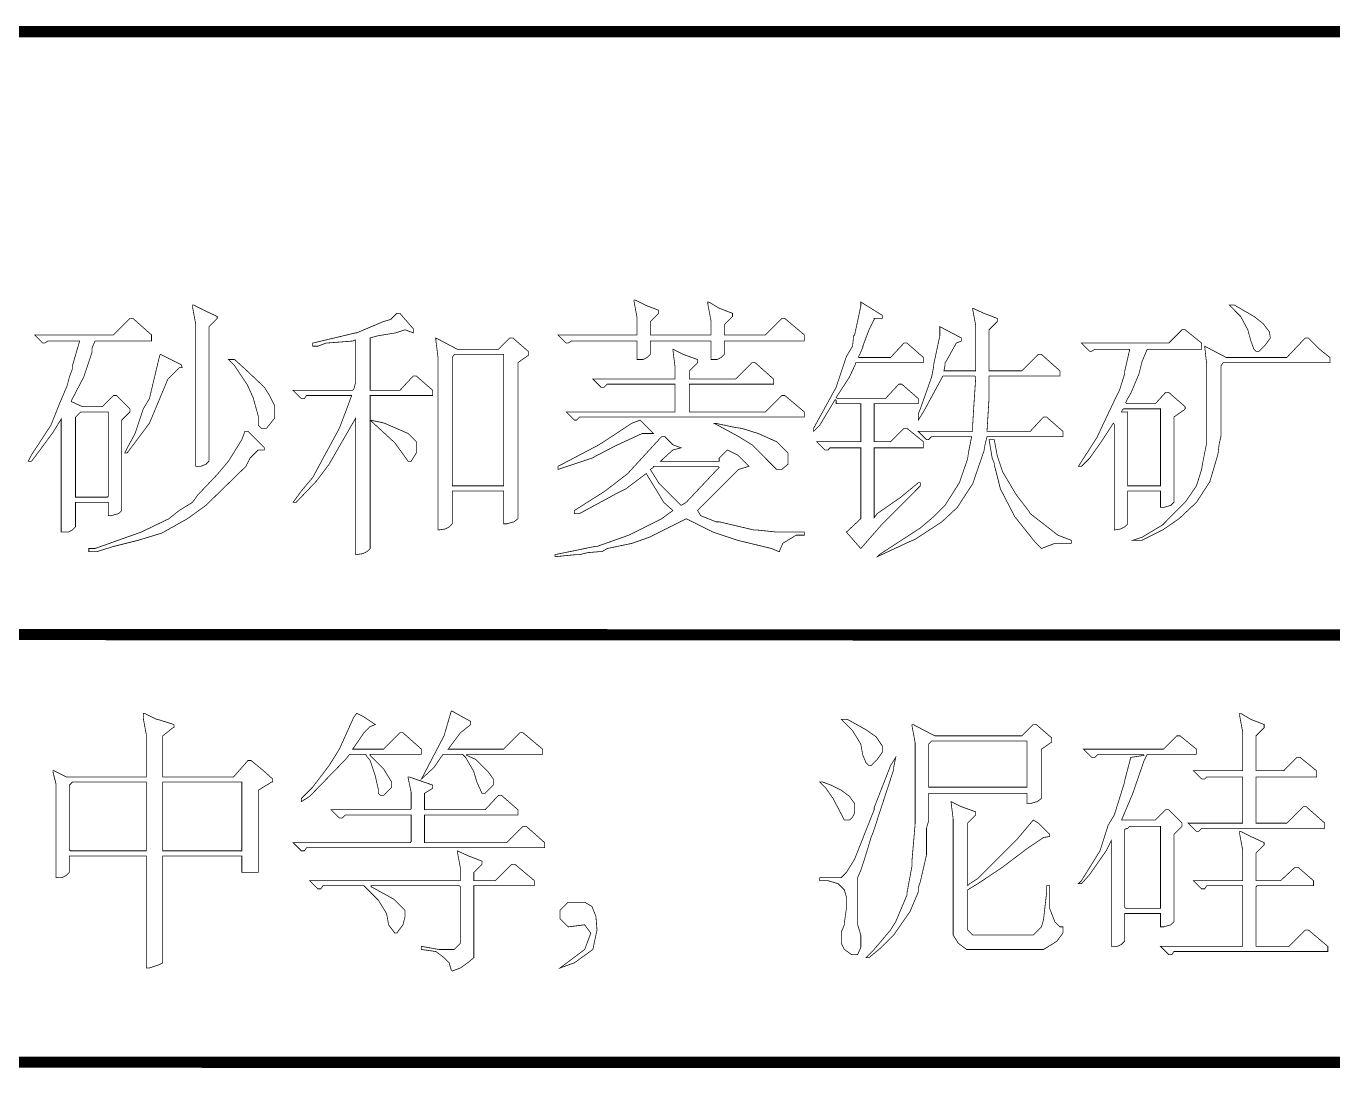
# Model space of a CAD drawing. Extents: x 94 to 452, y -72 to 1042.
# Drawn here: x 290.54 to 308.02, y 324.86 to 338.81 of the extents above; entities that cross this region are included whole.
import ezdxf

# ---------------------------------------------------------------- set-up
doc = ezdxf.new("R2010")
doc.units = 0
doc.header["$MEASUREMENT"] = 0
doc.layers.add('TREE_LAYER', color=7, linetype='Continuous')

msp = doc.modelspace()

# ---------------------------------------------------------------- linework, layer by layer
at = {"layer": 'TREE_LAYER'}
for points, const_width, elevation in [([(221.22612, 338.736577), (399.22612, 338.736577)], 0.15, 178), ([(298.684545, 335.152054), (298.67082, 335.152054), (298.67082, 335.138329), (298.711996, 334.918721), (298.711996, 334.685387), (298.711996, 334.685387), (297.655134, 334.685387), (297.764938, 334.575583), (297.792389, 334.575583), (297.833565, 334.603034), (298.711996, 334.603034), (298.711996, 334.603034), (298.711996, 334.355976), (298.794349, 334.355976), (298.849251, 334.383427), (298.890428, 334.424603), (298.890428, 334.603034), (298.904153, 334.603034), (299.700232, 334.603034), (299.700232, 334.603034), (299.700232, 334.355976), (299.782585, 334.355976), (299.837487, 334.383427), (299.878663, 334.424603), (299.878663, 334.603034), (299.892389, 334.603034), (300.949251, 334.603034), (300.949251, 334.685387), (300.688467, 334.904995), (300.647291, 334.904995), (300.427683, 334.685387), (299.892389, 334.685387), (299.878663, 334.685387), (299.878663, 334.822642), (299.988467, 334.932446), (299.988467, 334.973623), (299.810036, 335.04225), (299.672781, 335.124603), (299.659055, 335.124603), (299.659055, 335.097152), (299.700232, 334.877544), (299.700232, 334.685387), (299.700232, 334.685387), (298.904153, 334.685387), (298.890428, 334.685387), (298.890428, 334.863819), (299.000232, 334.973623), (299.000232, 335.014799), (298.8218, 335.083427), (298.684545, 335.152054), (298.684545, 335.152054)], 0.01, 51), ([(301.704153, 335.124603), (301.704153, 335.124603), (301.704153, 335.069701), (301.6218, 334.685387), (301.608075, 334.671662), (301.594349, 334.534407), (301.511996, 334.397152), (301.374742, 333.985387), (301.072781, 333.436368), (301.072781, 333.395191), (301.155134, 333.477544), (301.361016, 333.820682), (301.374742, 333.806956), (301.374742, 333.76578), (301.690428, 333.76578), (301.704153, 333.76578), (301.704153, 333.257936), (301.690428, 333.257936), (301.113957, 333.257936), (301.223761, 333.148132), (301.264938, 333.148132), (301.292389, 333.175583), (301.690428, 333.175583), (301.704153, 333.175583), (301.704153, 332.228525), (301.511996, 332.050093), (301.704153, 331.830485), (301.992389, 332.159897), (302.500232, 332.66774), (302.500232, 332.708917), (302.472781, 332.708917), (302.239447, 332.51676), (301.923761, 332.297152), (301.882585, 332.24225), (301.882585, 332.24225), (301.882585, 333.175583), (301.882585, 333.175583), (302.541408, 333.175583), (302.541408, 333.257936), (302.3218, 333.436368), (302.280624, 333.436368), (302.102192, 333.257936), (301.882585, 333.257936), (301.882585, 333.257936), (301.882585, 333.76578), (301.882585, 333.76578), (302.472781, 333.76578), (302.472781, 333.834407), (302.253173, 334.026564), (302.211996, 334.026564), (302.033565, 333.834407), (301.388467, 333.834407), (301.374742, 333.848132), (301.553173, 334.122642), (301.635526, 334.301074), (301.635526, 334.314799), (302.541408, 334.314799), (302.541408, 334.383427), (302.3218, 334.575583), (302.280624, 334.575583), (302.102192, 334.383427), (301.676702, 334.383427), (301.676702, 334.397152), (301.690428, 334.424603), (301.731604, 334.520682), (301.731604, 334.534407), (301.813957, 334.754015), (301.882585, 334.89127), (301.882585, 334.904995), (301.992389, 334.904995), (301.992389, 334.932446), (301.992389, 334.946172), (301.704153, 335.124603), (301.704153, 335.124603)], 0.01, 51), ([(292.782585, 335.083427), (292.768859, 335.083427), (292.768859, 335.055976), (292.810036, 334.836368), (292.810036, 332.928525), (292.878663, 332.928525), (292.947291, 332.955976), (292.988467, 332.997152), (292.988467, 334.795191), (293.098271, 334.904995), (293.098271, 334.932446), (292.91984, 335.014799), (292.782585, 335.083427), (292.782585, 335.083427)], 0.01, 51), ([(295.541408, 334.973623), (295.500232, 334.973623), (295.417879, 334.89127), (295.3218, 334.863819), (294.964938, 334.712838), (294.951212, 334.712838), (294.374742, 334.575583), (294.374742, 334.534407), (294.443369, 334.534407), (294.553173, 334.575583), (294.910036, 334.603034), (294.937487, 334.61676), (294.951212, 334.61676), (294.951212, 334.054015), (294.923761, 333.957936), (294.910036, 333.944211), (294.113957, 333.944211), (294.223761, 333.834407), (294.264938, 333.834407), (294.292389, 333.875583), (294.882585, 333.875583), (294.89631, 333.875583), (294.841408, 333.724603), (294.731604, 333.436368), (294.47082, 332.955976), (294.374742, 332.777544), (294.223761, 332.599113), (294.113957, 332.448132), (294.155134, 332.448132), (294.429643, 332.736368), (294.594349, 332.955976), (294.855134, 333.408917), (294.951212, 333.573623), (294.951212, 333.559897), (294.951212, 331.748132), (295.047291, 331.761858), (295.102192, 331.789309), (295.143369, 331.830485), (295.143369, 333.532446), (295.143369, 333.546172), (295.472781, 333.244211), (295.651212, 332.997152), (295.692389, 332.997152), (295.761016, 333.106956), (295.761016, 333.257936), (295.651212, 333.36774), (295.335526, 333.504995), (295.280624, 333.518721), (295.143369, 333.546172), (295.143369, 333.875583), (295.143369, 333.875583), (295.980624, 333.875583), (295.980624, 333.944211), (295.761016, 334.136368), (295.71984, 334.136368), (295.541408, 333.944211), (295.143369, 333.944211), (295.143369, 333.957936), (295.143369, 334.644211), (295.239447, 334.671662), (295.486506, 334.712838), (295.610036, 334.754015), (295.71984, 334.712838), (295.71984, 334.754015), (295.71984, 334.76774), (295.541408, 334.973623), (295.541408, 334.973623)], 0.01, 51), ([(303.200232, 335.04225), (303.200232, 335.04225), (303.200232, 335.028525), (303.241408, 334.808917), (303.241408, 334.204995), (303.227683, 334.204995), (302.815918, 334.204995), (302.815918, 334.204995), (302.829643, 334.273623), (302.829643, 334.314799), (302.843369, 334.328525), (302.980624, 334.575583), (303.049251, 334.603034), (303.049251, 334.644211), (302.761016, 334.795191), (302.761016, 334.671662), (302.678663, 334.287348), (302.678663, 334.259897), (302.651212, 334.122642), (302.500232, 333.697152), (302.472781, 333.628525), (302.472781, 333.546172), (302.541408, 333.655976), (302.623761, 333.806956), (302.802192, 334.136368), (303.227683, 334.136368), (303.241408, 334.122642), (303.213957, 333.710878), (303.213957, 333.710878), (303.200232, 333.477544), (303.200232, 333.477544), (303.200232, 333.408917), (303.200232, 333.395191), (302.472781, 333.395191), (302.582585, 333.285387), (302.610036, 333.285387), (302.651212, 333.326564), (303.186506, 333.326564), (303.186506, 333.326564), (303.14533, 333.120682), (303.131604, 333.024603), (303.0218, 332.708917), (302.829643, 332.406956), (302.678663, 332.255976), (302.500232, 332.104995), (301.951212, 331.748132), (301.923761, 331.720682), (302.335526, 331.912838), (302.431604, 331.954015), (302.788467, 332.187348), (302.994349, 332.379505), (303.200232, 332.695191), (303.351212, 333.134407), (303.364938, 333.21676), (303.392389, 333.326564), (304.408075, 333.326564), (304.408075, 333.395191), (304.188467, 333.587348), (304.147291, 333.587348), (303.968859, 333.395191), (303.392389, 333.395191), (303.392389, 333.408917), (303.41984, 333.848132), (303.41984, 333.848132), (303.41984, 334.122642), (303.41984, 334.136368), (304.366898, 334.136368), (304.366898, 334.204995), (304.11984, 334.424603), (304.078663, 334.424603), (303.859055, 334.204995), (303.41984, 334.204995), (303.41984, 334.204995), (303.41984, 334.754015), (303.529643, 334.863819), (303.529643, 334.904995), (303.351212, 334.973623), (303.200232, 335.04225), (303.200232, 335.04225)], 0.01, 51), ([(306.700232, 335.083427), (306.631604, 335.083427), (306.782585, 334.932446), (306.878663, 334.754015), (306.91984, 334.603034), (306.961016, 334.493231), (306.988467, 334.46578), (307.029643, 334.46578), (307.111996, 334.548132), (307.180624, 334.644211), (307.166898, 334.726564), (307.084545, 334.836368), (306.961016, 334.932446), (306.700232, 335.083427), (306.700232, 335.083427)], 0.01, 51), ([(291.972781, 334.904995), (291.931604, 334.904995), (291.711996, 334.685387), (290.655134, 334.685387), (290.764938, 334.575583), (290.792389, 334.575583), (290.833565, 334.603034), (291.259055, 334.603034), (291.259055, 334.603034), (291.162977, 334.273623), (291.162977, 334.232446), (291.1218, 334.122642), (291.094349, 334.012838), (290.984545, 333.752054), (290.874742, 333.477544), (290.613957, 333.079505), (290.572781, 332.997152), (290.572781, 332.997152), (290.613957, 332.997152), (290.627683, 333.010878), (290.902192, 333.381466), (291.011996, 333.559897), (291.011996, 333.559897), (291.011996, 332.050093), (291.108075, 332.050093), (291.162977, 332.077544), (291.204153, 332.118721), (291.204153, 332.448132), (291.204153, 332.448132), (291.629643, 332.448132), (291.643369, 332.448132), (291.643369, 332.269701), (291.684545, 332.269701), (291.780624, 332.297152), (291.8218, 332.338329), (291.8218, 333.546172), (291.931604, 333.655976), (291.931604, 333.697152), (291.753173, 333.875583), (291.711996, 333.875583), (291.561016, 333.724603), (291.300232, 333.724603), (291.149251, 333.793231), (291.149251, 333.806956), (291.313957, 334.122642), (291.423761, 334.452054), (291.423761, 334.506956), (291.464938, 334.603034), (292.21984, 334.603034), (292.21984, 334.685387), (291.972781, 334.904995), (291.972781, 334.904995)], 0.01, 51), ([(296.0218, 334.644211), (296.0218, 334.644211), (296.0218, 334.61676), (296.049251, 334.397152), (296.049251, 332.077544), (296.14533, 332.09127), (296.200232, 332.118721), (296.241408, 332.159897), (296.241408, 332.585387), (296.241408, 332.599113), (296.927683, 332.599113), (296.927683, 332.585387), (296.927683, 332.159897), (296.968859, 332.159897), (297.064938, 332.187348), (297.11984, 332.228525), (297.11984, 334.314799), (297.257094, 334.410878), (297.257094, 334.424603), (297.257094, 334.46578), (297.051212, 334.644211), (297.010036, 334.644211), (296.859055, 334.493231), (296.310036, 334.493231), (296.0218, 334.644211), (296.0218, 334.644211)], 0.01, 51), ([(306.041408, 334.754015), (306.000232, 334.754015), (305.8218, 334.575583), (304.655134, 334.575583), (304.764938, 334.46578), (304.792389, 334.46578), (304.833565, 334.493231), (305.300232, 334.493231), (305.300232, 334.493231), (305.231604, 334.19127), (305.231604, 334.163819), (305.162977, 333.944211), (305.094349, 333.806956), (304.861016, 333.312838), (304.613957, 332.928525), (304.613957, 332.928525), (304.655134, 332.928525), (304.764938, 333.038329), (304.929643, 333.271662), (305.080624, 333.504995), (305.094349, 333.49127), (305.094349, 332.077544), (305.176702, 332.09127), (305.231604, 332.118721), (305.272781, 332.159897), (305.272781, 332.585387), (305.272781, 332.599113), (305.711996, 332.599113), (305.711996, 332.585387), (305.711996, 332.379505), (305.753173, 332.379505), (305.849251, 332.406956), (305.890428, 332.448132), (305.890428, 333.587348), (306.027683, 333.683427), (306.041408, 333.697152), (306.041408, 333.724603), (305.8218, 333.91676), (305.780624, 333.91676), (305.643369, 333.76578), (305.259055, 333.76578), (305.24533, 333.779505), (305.272781, 333.834407), (305.313957, 333.903034), (305.423761, 334.163819), (305.464938, 334.328525), (305.533565, 334.493231), (306.261016, 334.493231), (306.261016, 334.575583), (306.041408, 334.754015), (306.041408, 334.754015)], 0.01, 51), ([(307.688467, 334.644211), (307.647291, 334.644211), (307.400232, 334.383427), (306.590428, 334.383427), (306.302192, 334.534407), (306.329643, 334.287348), (306.329643, 333.244211), (306.274742, 332.969701), (306.261016, 332.887348), (306.192389, 332.66774), (306.041408, 332.448132), (305.739447, 332.146172), (305.464938, 331.981466), (305.341408, 331.940289), (305.464938, 331.940289), (305.739447, 332.077544), (305.959055, 332.228525), (306.192389, 332.448132), (306.37082, 332.722642), (306.480624, 333.093231), (306.494349, 333.21676), (306.5218, 333.340289), (306.5218, 334.273623), (306.549251, 334.314799), (307.976702, 334.314799), (307.976702, 334.383427), (307.839447, 334.493231), (307.688467, 334.644211), (307.688467, 334.644211)], 0.01, 51), ([(292.343369, 334.424603), (292.329643, 334.410878), (292.192389, 333.834407), (292.110036, 333.697152), (292.000232, 333.36774), (291.904153, 333.189309), (291.862977, 333.106956), (291.890428, 333.106956), (291.904153, 333.120682), (292.192389, 333.504995), (292.439447, 334.095191), (292.590428, 334.246172), (292.631604, 334.246172), (292.617879, 334.287348), (292.343369, 334.424603), (292.343369, 334.424603)], 0.01, 51), ([(296.268859, 334.424603), (296.268859, 334.424603), (296.927683, 334.424603), (296.927683, 334.424603), (296.927683, 332.66774), (296.927683, 332.66774), (296.241408, 332.66774), (296.241408, 332.66774), (296.241408, 334.383427), (296.268859, 334.424603), (296.268859, 334.424603)], 0.01, 51), ([(299.192389, 334.493231), (299.192389, 334.493231), (299.192389, 334.479505), (299.21984, 334.259897), (299.21984, 334.095191), (299.21984, 334.095191), (298.1218, 334.095191), (298.231604, 333.985387), (298.272781, 333.985387), (298.313957, 334.026564), (299.21984, 334.026564), (299.21984, 334.012838), (299.21984, 333.655976), (299.21984, 333.655976), (297.764938, 333.655976), (297.874742, 333.546172), (297.902192, 333.546172), (297.943369, 333.587348), (300.949251, 333.587348), (300.949251, 333.655976), (300.688467, 333.875583), (300.647291, 333.875583), (300.427683, 333.655976), (299.411996, 333.655976), (299.411996, 333.655976), (299.411996, 334.012838), (299.411996, 334.026564), (300.537487, 334.026564), (300.537487, 334.095191), (300.290428, 334.314799), (300.249251, 334.314799), (300.029643, 334.095191), (299.411996, 334.095191), (299.411996, 334.095191), (299.411996, 334.204995), (299.5218, 334.314799), (299.5218, 334.355976), (299.329643, 334.424603), (299.192389, 334.493231), (299.192389, 334.493231)], 0.01, 51), ([(293.331604, 334.355976), (293.249251, 334.355976), (293.331604, 334.273623), (293.49631, 334.026564), (293.510036, 333.999113), (293.578663, 333.848132), (293.647291, 333.601074), (293.647291, 333.477544), (293.688467, 333.436368), (293.757094, 333.436368), (293.866898, 333.573623), (293.866898, 333.738329), (293.798271, 333.875583), (293.729643, 333.985387), (293.482585, 334.218721), (293.331604, 334.355976), (293.331604, 334.355976)], 0.01, 51), ([(291.272781, 333.655976), (291.272781, 333.655976), (291.629643, 333.655976), (291.643369, 333.655976), (291.643369, 332.530485), (291.629643, 332.51676), (291.204153, 332.51676), (291.204153, 332.530485), (291.204153, 333.587348), (291.272781, 333.655976), (291.272781, 333.655976)], 0.01, 51), ([(298.753173, 333.546172), (298.643369, 333.504995), (298.204153, 333.21676), (297.655134, 332.928525), (297.655134, 332.887348), (298.108075, 333.038329), (298.423761, 333.203034), (298.780624, 333.36774), (298.931604, 333.36774), (298.753173, 333.546172), (298.753173, 333.546172)], 0.01, 51), ([(305.204153, 333.683427), (305.217879, 333.697152), (305.711996, 333.697152), (305.711996, 333.683427), (305.711996, 332.66774), (305.711996, 332.66774), (305.272781, 332.66774), (305.272781, 332.66774), (305.272781, 333.655976), (305.190428, 333.655976), (305.190428, 333.655976), (305.204153, 333.683427), (305.204153, 333.683427)], 0.01, 51), ([(293.510036, 333.395191), (293.468859, 333.395191), (293.427683, 333.285387), (293.249251, 332.997152), (293.098271, 332.818721), (292.837487, 332.544211), (292.768859, 332.448132), (292.590428, 332.338329), (292.453173, 332.228525), (292.082585, 332.050093), (291.464938, 331.830485), (291.382585, 331.830485), (291.382585, 331.789309), (291.492389, 331.789309), (291.711996, 331.857936), (292.041408, 331.940289), (292.357094, 332.036368), (292.700232, 332.228525), (292.947291, 332.406956), (293.482585, 332.928525), (293.537487, 333.038329), (293.647291, 333.148132), (293.729643, 333.148132), (293.729643, 333.175583), (293.510036, 333.395191), (293.510036, 333.395191)], 0.01, 51), ([(299.755134, 333.504995), (299.741408, 333.504995), (300.07082, 333.326564), (300.249251, 333.21676), (300.578663, 332.887348), (300.647291, 332.887348), (300.729643, 332.955976), (300.729643, 333.106956), (300.578663, 333.257936), (300.331604, 333.36774), (300.111996, 333.436368), (300.015918, 333.450093), (299.755134, 333.504995), (299.755134, 333.504995)], 0.01, 51), ([(299.082585, 333.326564), (299.041408, 333.326564), (298.588467, 332.832446), (298.286506, 332.599113), (297.874742, 332.338329), (297.874742, 332.297152), (297.943369, 332.297152), (298.423761, 332.557936), (298.561016, 332.626564), (298.835526, 332.832446), (299.068859, 332.448132), (299.192389, 332.338329), (299.041408, 332.228525), (298.602192, 332.008917), (298.176702, 331.857936), (298.149251, 331.857936), (297.613957, 331.748132), (297.613957, 331.720682), (297.888467, 331.748132), (297.943369, 331.748132), (298.053173, 331.775583), (298.217879, 331.789309), (298.24533, 331.789309), (298.313957, 331.830485), (298.643369, 331.899113), (298.876702, 331.981466), (299.37082, 332.228525), (299.727683, 332.050093), (300.057094, 331.940289), (300.510036, 331.830485), (300.606114, 331.789309), (300.61984, 331.789309), (300.61984, 331.803034), (300.661016, 331.899113), (300.839447, 332.008917), (300.949251, 332.008917), (300.949251, 332.050093), (300.578663, 332.050093), (300.317879, 332.077544), (300.276702, 332.077544), (299.810036, 332.187348), (299.768859, 332.187348), (299.562977, 332.269701), (299.5218, 332.338329), (300.07082, 332.887348), (300.208075, 332.928525), (300.057094, 333.079505), (299.91984, 333.148132), (299.810036, 333.038329), (299.810036, 332.997152), (299.027683, 332.997152), (299.027683, 332.997152), (299.055134, 333.024603), (299.192389, 333.148132), (299.302192, 333.175583), (299.192389, 333.21676), (299.082585, 333.326564), (299.082585, 333.326564)], 0.01, 51), ([(303.488467, 333.285387), (303.41984, 333.285387), (303.461016, 333.038329), (303.488467, 332.969701), (303.488467, 332.94225), (303.502192, 332.901074), (303.57082, 332.626564), (303.762977, 332.255976), (304.037487, 331.912838), (304.11984, 331.830485), (304.298271, 331.899113), (304.517879, 331.899113), (304.517879, 331.940289), (304.339447, 332.008917), (303.968859, 332.297152), (303.955134, 332.324603), (303.776702, 332.557936), (303.598271, 332.859897), (303.529643, 333.06578), (303.488467, 333.285387), (303.488467, 333.285387)], 0.01, 51), ([(298.931604, 332.914799), (298.931604, 332.928525), (299.79631, 332.928525), (299.810036, 332.914799), (299.37082, 332.448132), (299.302192, 332.406956), (299.000232, 332.708917), (298.890428, 332.887348), (298.931604, 332.914799), (298.931604, 332.914799)], 0.01, 51), ([(221.22612, 330.711939), (399.22612, 330.632555)], 0.15, 178.000018), ([(292.123761, 329.628857), (292.110036, 329.628857), (292.110036, 329.560229), (292.151212, 329.340622), (292.151212, 328.791602), (292.151212, 328.777876), (291.080624, 328.777876), (290.915918, 328.860229), (290.902192, 328.860229), (290.902192, 328.846504), (290.943369, 328.681798), (290.943369, 327.432778), (291.025722, 327.432778), (291.080624, 327.460229), (291.1218, 327.501406), (291.1218, 327.721014), (291.135526, 327.721014), (292.151212, 327.721014), (292.151212, 327.721014), (292.151212, 326.224935), (292.192389, 326.224935), (292.315918, 326.266112), (292.37082, 326.293563), (292.37082, 327.721014), (292.37082, 327.721014), (293.427683, 327.721014), (293.427683, 327.721014), (293.427683, 327.501406), (293.647291, 327.501406), (293.647291, 328.599445), (293.825722, 328.709249), (293.839447, 328.709249), (293.839447, 328.750425), (293.702192, 328.873955), (293.551212, 328.997484), (293.510036, 328.997484), (293.317879, 328.777876), (292.37082, 328.777876), (292.37082, 328.791602), (292.37082, 329.326896), (292.508075, 329.4367), (292.5218, 329.4367), (292.5218, 329.477876), (292.302192, 329.546504), (292.288467, 329.546504), (292.123761, 329.628857), (292.123761, 329.628857)], 0.01, 52), ([(294.964938, 329.628857), (294.923761, 329.573955), (294.731604, 329.148465), (294.594349, 328.928857), (294.374742, 328.640622), (294.223761, 328.489641), (294.223761, 328.448465), (294.333565, 328.517092), (294.813957, 329.01121), (294.868859, 329.079837), (295.088467, 329.079837), (295.088467, 329.066112), (295.143369, 328.997484), (295.211996, 328.791602), (295.253173, 328.613171), (295.253173, 328.558269), (295.280624, 328.530818), (295.3218, 328.530818), (295.431604, 328.640622), (295.431604, 328.709249), (295.3218, 328.88768), (295.143369, 329.066112), (295.143369, 329.079837), (295.829643, 329.079837), (295.829643, 329.148465), (295.582585, 329.368072), (295.541408, 329.368072), (295.3218, 329.148465), (294.923761, 329.148465), (294.910036, 329.148465), (295.061016, 329.368072), (295.143369, 329.450425), (295.211996, 329.477876), (295.047291, 329.58768), (294.964938, 329.628857), (294.964938, 329.628857)], 0.01, 52), ([(296.241408, 329.656308), (296.227683, 329.656308), (296.131604, 329.326896), (295.829643, 328.750425), (295.994349, 328.901406), (296.117879, 329.079837), (296.378663, 329.079837), (296.41984, 329.038661), (296.515918, 328.873955), (296.529643, 328.846504), (296.57082, 328.709249), (296.639447, 328.558269), (296.680624, 328.558269), (296.790428, 328.668072), (296.790428, 328.750425), (296.7218, 328.846504), (296.557094, 329.01121), (296.433565, 329.066112), (296.433565, 329.066112), (296.433565, 329.079837), (297.449251, 329.079837), (297.449251, 329.148465), (297.188467, 329.368072), (297.147291, 329.368072), (296.927683, 329.148465), (296.186506, 329.148465), (296.186506, 329.148465), (296.351212, 329.368072), (296.488467, 329.477876), (296.488467, 329.519053), (296.241408, 329.656308), (296.241408, 329.656308)], 0.01, 52), ([(301.525722, 329.546504), (301.443369, 329.546504), (301.594349, 329.395523), (301.704153, 329.217092), (301.731604, 329.066112), (301.772781, 328.970033), (301.813957, 328.928857), (301.841408, 328.928857), (301.923761, 329.01121), (301.992389, 329.107288), (301.992389, 329.189641), (301.910036, 329.313171), (301.772781, 329.409249), (301.525722, 329.546504), (301.525722, 329.546504)], 0.01, 52), ([(306.782585, 329.628857), (306.768859, 329.628857), (306.768859, 329.601406), (306.810036, 329.381798), (306.810036, 328.860229), (306.810036, 328.860229), (306.151212, 328.860229), (306.261016, 328.750425), (306.302192, 328.750425), (306.329643, 328.777876), (306.810036, 328.777876), (306.810036, 328.777876), (306.810036, 328.160229), (306.810036, 328.160229), (306.082585, 328.160229), (306.192389, 328.050425), (306.21984, 328.050425), (306.261016, 328.091602), (307.908075, 328.091602), (307.908075, 328.160229), (307.661016, 328.379837), (307.61984, 328.379837), (307.400232, 328.160229), (307.002192, 328.160229), (306.988467, 328.160229), (306.988467, 328.777876), (307.002192, 328.777876), (307.798271, 328.777876), (307.798271, 328.860229), (307.578663, 329.038661), (307.537487, 329.038661), (307.359055, 328.860229), (307.002192, 328.860229), (306.988467, 328.860229), (306.988467, 329.326896), (307.098271, 329.4367), (307.098271, 329.477876), (306.91984, 329.546504), (306.782585, 329.628857), (306.782585, 329.628857)], 0.01, 52), ([(302.404153, 329.477876), (302.390428, 329.477876), (302.390428, 329.450425), (302.431604, 329.230818), (302.431604, 328.160229), (302.390428, 327.679837), (302.390428, 327.597484), (302.3218, 327.226896), (302.3218, 327.199445), (302.17082, 326.842582), (302.102192, 326.732778), (301.882585, 326.471994), (301.772781, 326.36219), (301.813957, 326.36219), (301.978663, 326.499445), (302.143369, 326.664151), (302.362977, 326.979837), (302.472781, 327.240622), (302.472781, 327.295523), (302.500232, 327.377876), (302.541408, 327.556308), (302.582585, 327.734739), (302.582585, 328.091602), (302.610036, 328.18768), (302.610036, 328.558269), (302.623761, 328.558269), (303.927683, 328.558269), (303.927683, 328.558269), (303.927683, 328.421014), (303.968859, 328.421014), (304.064938, 328.448465), (304.11984, 328.489641), (304.11984, 329.148465), (304.257094, 329.244543), (304.257094, 329.258269), (304.257094, 329.299445), (304.051212, 329.477876), (304.010036, 329.477876), (303.859055, 329.326896), (302.692389, 329.326896), (302.404153, 329.477876), (302.404153, 329.477876)], 0.01, 52), ([(302.651212, 329.258269), (302.651212, 329.258269), (303.927683, 329.258269), (303.927683, 329.258269), (303.927683, 328.640622), (303.927683, 328.640622), (302.623761, 328.640622), (302.610036, 328.640622), (302.610036, 329.217092), (302.651212, 329.258269), (302.651212, 329.258269)], 0.01, 52), ([(305.972781, 329.326896), (305.931604, 329.326896), (305.753173, 329.148465), (304.682585, 329.148465), (304.792389, 329.038661), (304.833565, 329.038661), (304.874742, 329.079837), (305.478663, 329.079837), (305.492389, 329.066112), (305.313957, 329.038661), (305.231604, 328.722974), (305.231604, 328.709249), (305.094349, 328.270033), (305.011996, 328.132778), (304.902192, 327.789641), (304.655134, 327.391602), (304.613957, 327.350425), (304.655134, 327.350425), (304.764938, 327.473955), (304.984545, 327.789641), (305.053173, 327.926896), (305.053173, 327.926896), (305.053173, 326.513171), (305.135526, 326.513171), (305.190428, 326.540622), (305.231604, 326.581798), (305.231604, 326.952386), (305.24533, 326.952386), (305.711996, 326.952386), (305.711996, 326.952386), (305.711996, 326.773955), (305.753173, 326.773955), (305.849251, 326.801406), (305.890428, 326.842582), (305.890428, 328.009249), (306.000232, 328.119053), (306.000232, 328.160229), (305.8218, 328.338661), (305.780624, 328.338661), (305.643369, 328.201406), (305.190428, 328.201406), (305.190428, 328.201406), (305.231604, 328.297484), (305.341408, 328.558269), (305.492389, 328.997484), (305.533565, 329.079837), (306.192389, 329.079837), (306.192389, 329.148465), (305.972781, 329.326896), (305.972781, 329.326896)], 0.01, 52), ([(302.17082, 329.038661), (302.102192, 328.928857), (301.882585, 328.366112), (301.882585, 328.338661), (301.6218, 327.679837), (301.511996, 327.501406), (301.443369, 327.432778), (301.155134, 327.432778), (301.155134, 327.391602), (301.264938, 327.391602), (301.402192, 327.350425), (301.484545, 327.268072), (301.511996, 327.171994), (301.511996, 327.021014), (301.484545, 326.828857), (301.484545, 326.801406), (301.443369, 326.705327), (301.443369, 326.554347), (301.484545, 326.471994), (301.580624, 326.403367), (301.662977, 326.403367), (301.704153, 326.499445), (301.704153, 326.664151), (301.662977, 326.801406), (301.662977, 327.432778), (301.704153, 327.528857), (301.74533, 327.652386), (301.841408, 327.968072), (301.868859, 328.0367), (302.143369, 328.873955), (302.143369, 328.901406), (302.17082, 329.038661), (302.17082, 329.038661)], 0.01, 52), ([(291.162977, 328.709249), (291.162977, 328.709249), (292.151212, 328.709249), (292.151212, 328.709249), (292.151212, 327.803367), (292.151212, 327.789641), (291.135526, 327.789641), (291.1218, 327.803367), (291.1218, 328.668072), (291.162977, 328.709249), (291.162977, 328.709249)], 0.01, 52), ([(292.37082, 328.709249), (292.37082, 328.709249), (293.427683, 328.709249), (293.427683, 328.709249), (293.427683, 327.803367), (293.427683, 327.789641), (292.37082, 327.789641), (292.37082, 327.803367), (292.37082, 328.709249), (292.37082, 328.709249)], 0.01, 52), ([(295.664938, 328.777876), (295.651212, 328.777876), (295.651212, 328.764151), (295.692389, 328.571994), (295.692389, 328.352386), (295.678663, 328.338661), (294.6218, 328.338661), (294.731604, 328.228857), (294.772781, 328.228857), (294.813957, 328.270033), (295.678663, 328.270033), (295.692389, 328.270033), (295.692389, 327.913171), (295.678663, 327.899445), (294.113957, 327.899445), (294.223761, 327.789641), (294.264938, 327.789641), (294.292389, 327.830818), (297.476702, 327.830818), (297.476702, 327.899445), (297.229643, 328.119053), (297.188467, 328.119053), (296.968859, 327.899445), (295.87082, 327.899445), (295.87082, 327.913171), (295.87082, 328.270033), (295.87082, 328.270033), (297.11984, 328.270033), (297.11984, 328.338661), (296.900232, 328.530818), (296.859055, 328.530818), (296.680624, 328.338661), (295.87082, 328.338661), (295.87082, 328.352386), (295.87082, 328.558269), (295.980624, 328.626896), (295.980624, 328.668072), (295.664938, 328.777876), (295.664938, 328.777876)], 0.01, 52), ([(301.19631, 328.709249), (301.155134, 328.709249), (301.237487, 328.626896), (301.333565, 328.489641), (301.484545, 328.201406), (301.553173, 328.201406), (301.594349, 328.242582), (301.6218, 328.297484), (301.6218, 328.421014), (301.553173, 328.517092), (301.443369, 328.599445), (301.306114, 328.668072), (301.19631, 328.709249), (301.19631, 328.709249)], 0.01, 52), ([(302.911996, 328.448465), (302.911996, 328.448465), (302.911996, 328.434739), (302.939447, 328.215131), (302.939447, 326.664151), (303.008075, 326.554347), (303.117879, 326.471994), (304.147291, 326.471994), (304.215918, 326.513171), (304.325722, 326.581798), (304.408075, 326.691602), (304.408075, 326.773955), (304.366898, 326.773955), (304.298271, 326.842582), (304.229643, 327.021014), (304.229643, 327.322974), (304.188467, 327.322974), (304.188467, 327.226896), (304.147291, 326.870033), (304.11984, 326.773955), (304.010036, 326.664151), (303.200232, 326.664151), (303.131604, 326.732778), (303.131604, 327.268072), (303.268859, 327.350425), (303.598271, 327.570033), (303.941408, 327.830818), (304.147291, 327.968072), (304.229643, 327.981798), (304.229643, 328.009249), (304.078663, 328.160229), (304.010036, 328.201406), (303.790428, 327.940622), (303.268859, 327.419053), (303.159055, 327.350425), (303.131604, 327.322974), (303.131604, 327.3367), (303.131604, 328.160229), (303.241408, 328.270033), (303.241408, 328.31121), (303.049251, 328.379837), (302.911996, 328.448465), (302.911996, 328.448465)], 0.01, 52), ([(305.300232, 328.119053), (305.313957, 328.119053), (305.711996, 328.119053), (305.711996, 328.119053), (305.711996, 327.034739), (305.711996, 327.021014), (305.24533, 327.021014), (305.231604, 327.034739), (305.231604, 328.077876), (305.272781, 328.091602), (305.300232, 328.119053), (305.300232, 328.119053)], 0.01, 52), ([(306.782585, 328.050425), (306.768859, 328.050425), (306.768859, 328.022974), (306.810036, 327.803367), (306.810036, 327.391602), (306.810036, 327.391602), (306.151212, 327.391602), (306.261016, 327.281798), (306.302192, 327.281798), (306.329643, 327.322974), (306.810036, 327.322974), (306.810036, 327.309249), (306.810036, 326.513171), (306.810036, 326.513171), (305.711996, 326.513171), (305.8218, 326.403367), (305.862977, 326.403367), (305.890428, 326.444543), (307.949251, 326.444543), (307.949251, 326.513171), (307.688467, 326.732778), (307.647291, 326.732778), (307.427683, 326.513171), (307.002192, 326.513171), (306.988467, 326.513171), (306.988467, 327.309249), (307.002192, 327.322974), (307.757094, 327.322974), (307.757094, 327.391602), (307.551212, 327.570033), (307.510036, 327.570033), (307.317879, 327.391602), (307.002192, 327.391602), (306.988467, 327.391602), (306.988467, 327.76219), (307.098271, 327.871994), (307.098271, 327.899445), (306.91984, 327.981798), (306.782585, 328.050425), (306.782585, 328.050425)], 0.01, 52), ([(296.310036, 327.789641), (296.310036, 327.789641), (296.310036, 327.775916), (296.351212, 327.556308), (296.351212, 327.391602), (296.337487, 327.391602), (294.333565, 327.391602), (294.443369, 327.281798), (294.484545, 327.281798), (294.511996, 327.322974), (295.061016, 327.322974), (295.253173, 327.130818), (295.362977, 326.952386), (295.390428, 326.801406), (295.472781, 326.691602), (295.500232, 326.691602), (295.582585, 326.801406), (295.610036, 326.91121), (295.610036, 326.993563), (295.459055, 327.144543), (295.184545, 327.295523), (295.157094, 327.309249), (295.157094, 327.309249), (295.157094, 327.322974), (296.337487, 327.322974), (296.351212, 327.309249), (296.351212, 326.554347), (296.268859, 326.471994), (296.062977, 326.471994), (295.829643, 326.513171), (295.829643, 326.471994), (296.0218, 326.444543), (296.131604, 326.36219), (296.200232, 326.293563), (296.227683, 326.197484), (296.241408, 326.183759), (296.351212, 326.224935), (296.447291, 326.293563), (296.529643, 326.36219), (296.529643, 327.309249), (296.529643, 327.322974), (297.339447, 327.322974), (297.339447, 327.391602), (297.078663, 327.61121), (297.037487, 327.61121), (296.817879, 327.391602), (296.529643, 327.391602), (296.529643, 327.391602), (296.529643, 327.501406), (296.639447, 327.61121), (296.639447, 327.652386), (296.461016, 327.721014), (296.310036, 327.789641), (296.310036, 327.789641)], 0.01, 52), ([(298.011996, 327.103367), (297.792389, 327.103367), (297.682585, 326.993563), (297.682585, 326.883759), (297.792389, 326.773955), (298.011996, 326.801406), (298.094349, 326.691602), (298.011996, 326.471994), (297.682585, 326.224935), (297.874742, 326.293563), (298.1218, 326.471994), (298.176702, 326.732778), (298.162977, 326.91121), (298.108075, 327.048465), (298.011996, 327.103367), (298.011996, 327.103367)], 0.01, 52), ([(221.22612, 324.977389), (449.22612, 324.938039)], 0.15, 228.000003)]:
    msp.add_lwpolyline(points, dxfattribs=dict(at, const_width=const_width, elevation=elevation))

doc.saveas('drawing.dxf')
